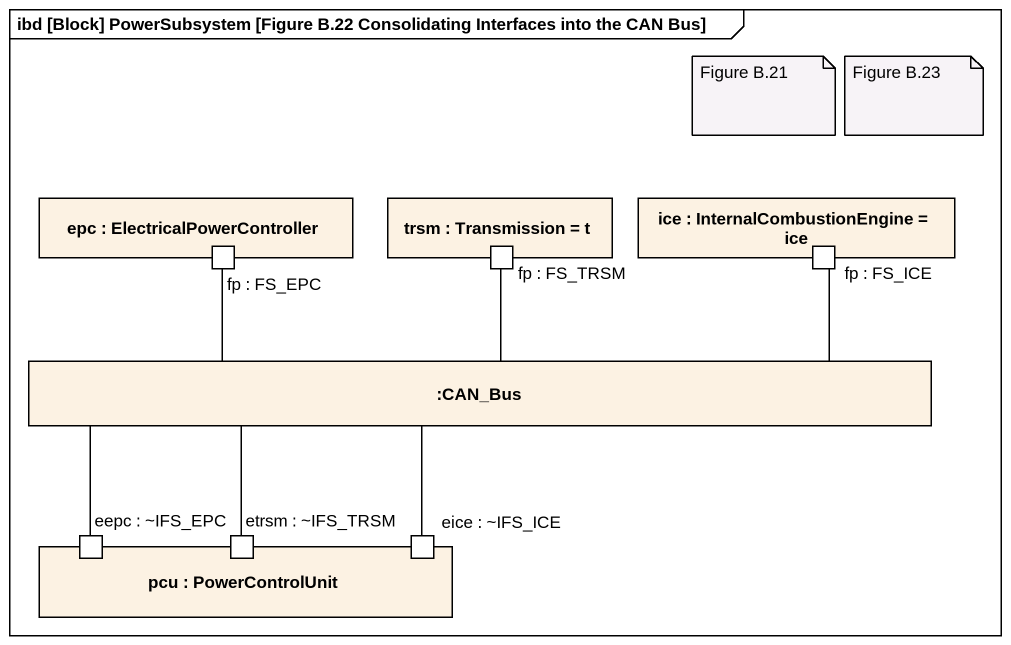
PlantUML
@startuml
mainframe ibd [Block] PowerSubsystem [Figure B.22 Consolidating Interfaces into the CAN Bus]
rectangle "epc : ElectricalPowerController" as epc {
  port "fp : FS_EPC" as fp_FS_EPC
}
rectangle "trsm : Transmission = t" as trsm {
  port "fp : FS_TRSM" as fp_FS_TRSM
}
rectangle "ice : InternalCombustionEngine = ice" as ice {
  port "fp : FS_ICE" as fp_FS_ICE
}
rectangle ":CAN_Bus" as CAN_Bus
rectangle "pcu : PowerControlUnit" as pcu {
  port "eepc : ~IFS_EPC" as eepc_IFS_EPC
  port "etrsm : ~IFS_TRSM" as etrsm_IFS_TRSM
  port "eice : ~IFS_ICE" as eice_IFS_ICE
}
fp_FS_EPC -right- CAN_Bus
fp_FS_TRSM -- CAN_Bus
fp_FS_ICE -left- CAN_Bus
eepc_IFS_EPC -right- CAN_Bus
etrsm_IFS_TRSM -up- CAN_Bus
eice_IFS_ICE -up- CAN_Bus
note as N1
  Figure B.21
end note
note as N2
  Figure B.23
end note
@enduml
